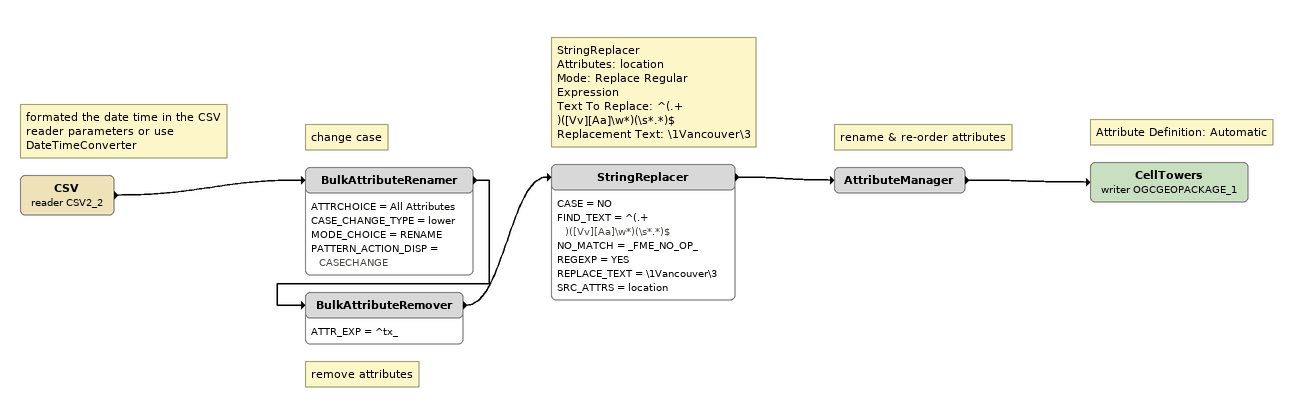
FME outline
Note: formated the date time in the CSV reader parameters or use DateTimeConverter
CSV (reader CSV2_2)
    -> BulkAttributeRenamer
Note: change case
BulkAttributeRenamer
    ATTRCHOICE = All Attributes
    CASE_CHANGE_TYPE = lower
    MODE_CHOICE = RENAME
    PATTERN_ACTION_DISP = CASECHANGE
    -> BulkAttributeRemover
Note: remove attributes
BulkAttributeRemover
    ATTR_EXP = ^tx_
    -> StringReplacer
Note: StringReplacer / Attributes: location / Mode: Replace Regular Expression / Text To Replace: ^(.+ )([Vv][Aa]\w*)(\s*.*)$ / Replacement Text: \1Vancouver\3
StringReplacer
    CASE = NO
    FIND_TEXT = ^(.+ )([Vv][Aa]\w*)(\s*.*)$
    NO_MATCH = _FME_NO_OP_
    REGEXP = YES
    REPLACE_TEXT = \1Vancouver\3
    SRC_ATTRS = location
    -> AttributeManager
Note: rename & re-order attributes
AttributeManager
    -> CellTowers (writer OGCGEOPACKAGE_1)
Note: Attribute Definition: Automatic
CellTowers (writer OGCGEOPACKAGE_1)
